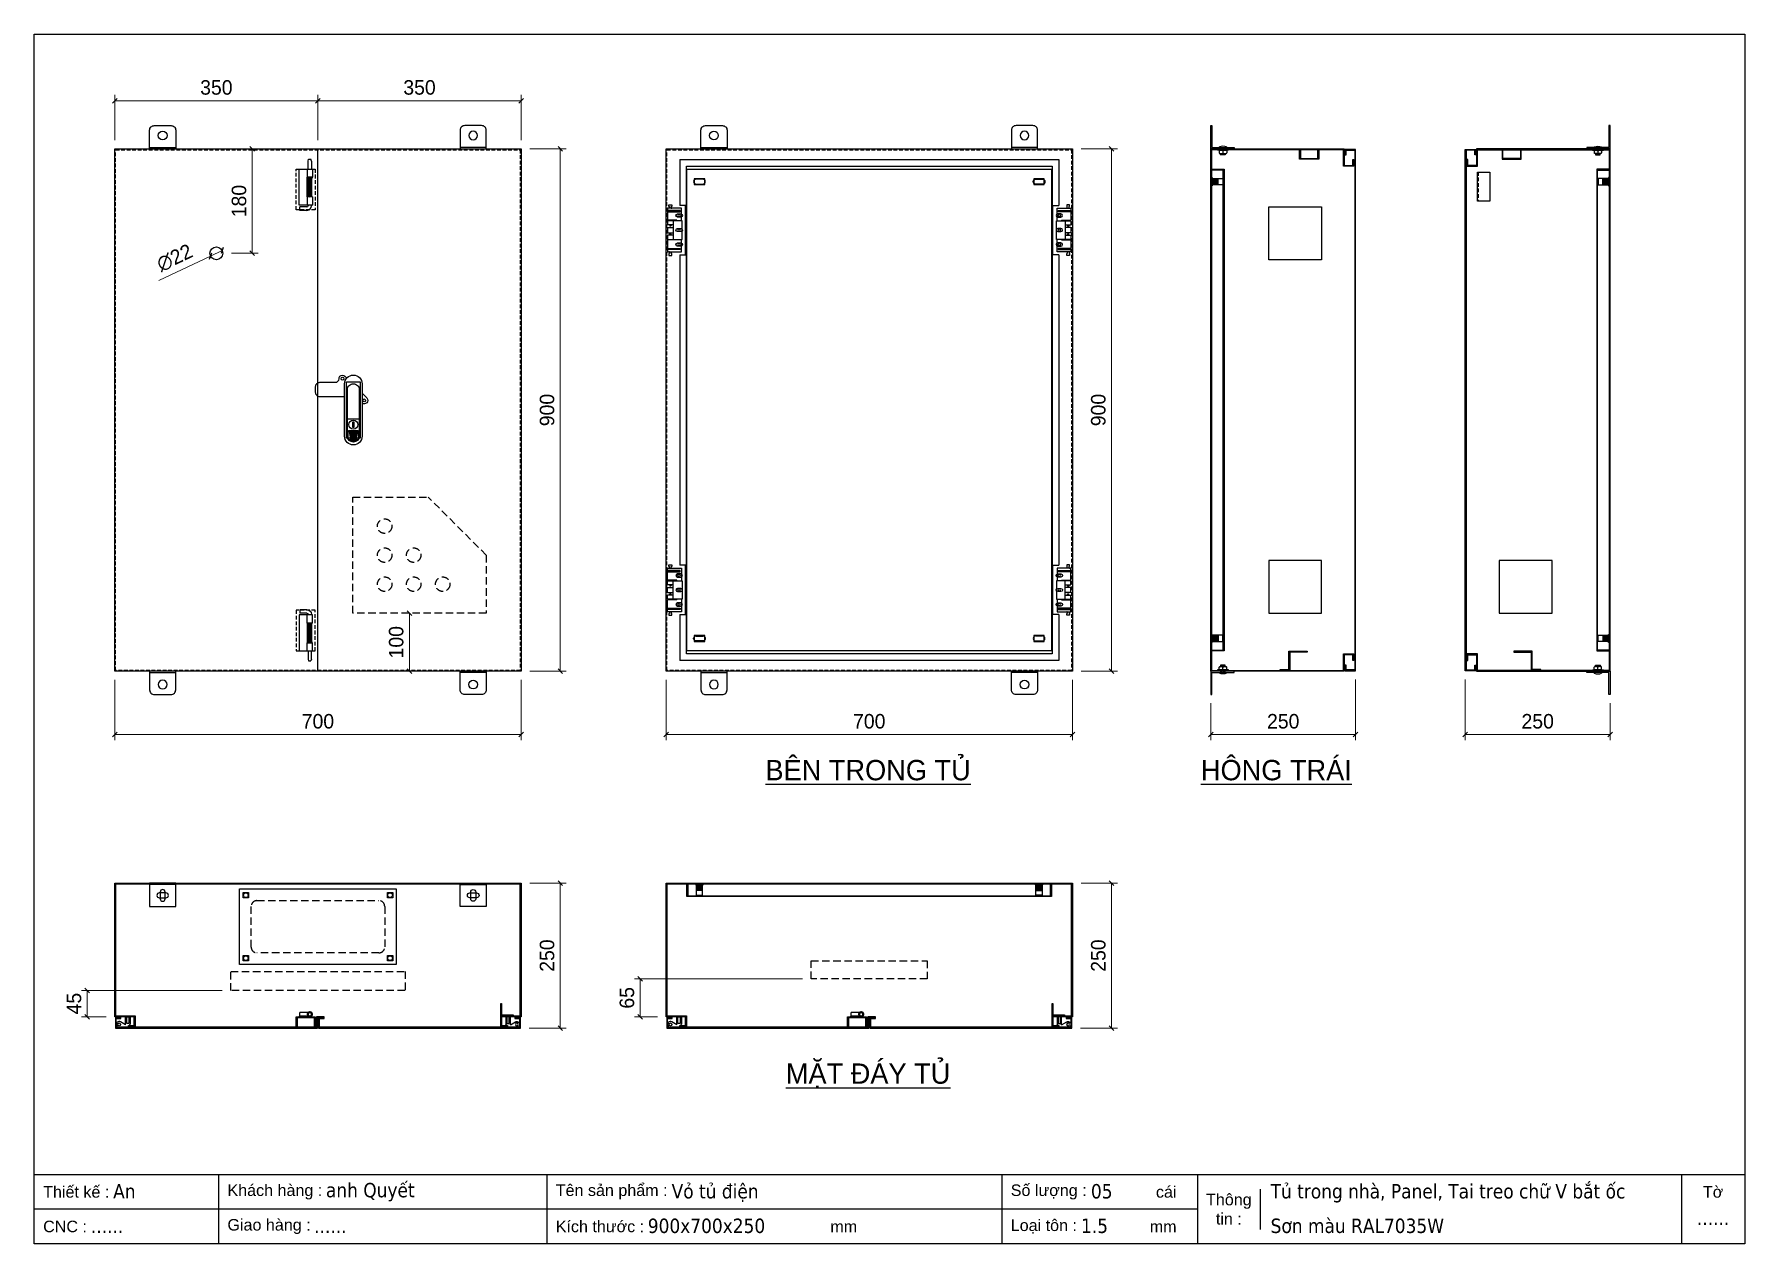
# Model space of a CAD drawing. Header units: millimetres. Extents: x 0 to 2947, y 0 to 2084.
import ezdxf
from ezdxf.enums import TextEntityAlignment as Align

# ---------------------------------------------------------------- set-up
doc = ezdxf.new("R2010")
doc.units = ezdxf.units.MM
doc.linetypes.add('HIDDEN', pattern=[9.525, 6.35, -3.175])
doc.linetypes.add('HIDDENX2', pattern=[19.05, 12.7, -6.35])
for name, color, linetype in [('BMS_TEXT', 7, 'Continuous'), ('DIM', 253, 'Continuous'), ('Khung', 7, 'Continuous')]:
    doc.layers.add(name, color=color, linetype=linetype)
doc.styles.add('Arial', font='arial.ttf')
doc.styles.add('Tahoma (Input Text)', font='tahoma.ttf')
doc.dimstyles.new('Dim-25', dxfattribs={"dimtxt": 25, "dimasz": 8, "dimexe": 10, "dimexo": 15, "dimgap": 10, "dimtad": 1, "dimdec": 0, "dimtxsty": 'Standard', "dimblk": 'OBLIQUE', "dimcen": 10, "dimclrd": 5, "dimclre": 5, "dimclrt": 3, "dimazin": 3, "dimtfac": 1, "dimtdec": 0, "dimtmove": 0, "dimatfit": 3, "dimldrblk": 'OBLIQUE', "dimlwd": 9, "dimlwe": 9})

# ---------------------------------------------------------------- blocks, each defined once
blk = doc.blocks.new('khungtenAsean2')
at = {"color": 7}
for p, q in [((2970, -1980), (0, -1980)), ((320, -1980), (320, -2100)), ((890, -1980), (890, -2100)), ((1680, -1980), (1680, -2100)), ((2020, -1980), (2020, -2100)), ((2860, -1980), (2860, -2100)), ((2128.3, -2005), (2128.3, -2075)), ((2020, -2040), (0, -2040))]:
    blk.add_line(p, q, dxfattribs=at)
blk.add_lwpolyline([(0, 0), (2970, 0), (2970, -2100), (0, -2100)], close=True, dxfattribs=at)
at = {"color": 2, "char_height": 20, "style": 'Arial'}
for s, insert, width, attachment_point in [('  Thiết kế :', (0, -2010), 917.634, 4), ('  Khách hàng :', (320, -2010), 917.634, 4), ('  Tên sản phẩm :', (890, -2010), 917.634, 4), ('  Số lượng :', (1680, -2010), 917.634, 4), ('cái', (1947.6, -2010), 917.634, 4), ('Thông\\Ptin :', (2074.2, -2040), 108.311, 5), ('Tờ', (2915, -2010), 110, 5), ('  CNC :', (0, -2070), 917.634, 4), ('  Giao hàng :', (320, -2070), 917.634, 4), ('  Kích thước :', (890, -2070), 917.634, 4), ('mm', (1382.3, -2070), 917.634, 4), ('  Loại tôn :', (1680, -2070), 917.634, 4), ('mm', (1936.9, -2070), 917.634, 4)]:
    blk.add_mtext(s, dxfattribs=dict(at, insert=insert, width=width, attachment_point=attachment_point))
at = {"color": 1, "style": 'Tahoma (Input Text)', "flags": 8}
for tag, p in [('#01', (137.1, -2021.3)), ('#03', (506.6, -2019.3)), ('#05', (1106.6, -2021.3)), ('#07', (1834.7, -2021.3)), ('#09', (2146.7, -2021.3)), ('#02', (98.5, -2081.3)), ('#04', (486.1, -2081.3)), ('#06', (1065.3, -2081.3)), ('#08', (1817.4, -2081.3)), ('#10', (2146.7, -2081.3))]:
    blk.add_attdef(tag, p, '', height=25, dxfattribs=at)
blk.add_attdef('#11', text='', height=25, dxfattribs=at).set_placement((2915, -2067.3), align=Align.CENTER)
blk = doc.blocks.new('HL011-1-5')
at = {"color": 1}
for p, q in [((24, 70), (2, 70)), ((21.65, 81), (16.65, 81)), ((16.65, 81), (16.65, 78)), ((17.65, 78), (16.65, 78)), ((17.65, 75), (16.65, 75)), ((17.65, 75), (17.65, 78)), ((21.65, 78), (20.65, 78)), ((20.65, 75), (20.65, 78)), ((20.65, 75), (21.65, 75)), ((21.65, 78), (21.65, 81)), ((8, 54.5), (8, 53.5)), ((8, 54.5), (24, 54.5)), ((14.3, 53.5), (14.3, 21.5)), ((14.3, 46.5), (24, 46.5)), ((24, 42), (14.3, 42)), ((24, 33), (14.3, 33)), ((16.65, 54.5), (16.65, 53.5)), ((17.4, 46.5), (18.15, 44)), ((17.4, 28.5), (18.15, 31)), ((18.15, 44), (20.15, 44)), ((18.15, 31), (20.15, 31)), ((20.9, 46.5), (20.15, 44)), ((20.9, 28.5), (20.15, 31)), ((21.65, 53.5), (21.65, 54.5)), ((24, 5), (2, 5)), ((8, 21.5), (8, 20.5)), ((8, 20.5), (24, 20.5)), ((14.3, 28.5), (24, 28.5)), ((16.65, 20.5), (16.65, 21.5)), ((21.65, 21.5), (21.65, 20.5)), ((17.65, 0), (16.65, 0)), ((16.65, -6), (16.65, -3)), ((17.65, -3), (16.65, -3)), ((21.65, -6), (16.65, -6)), ((17.65, 0), (17.65, -3)), ((20.65, 0), (20.65, -3)), ((20.65, 0), (21.65, 0)), ((21.65, -3), (20.65, -3)), ((21.65, -3), (21.65, -6))]:
    blk.add_line(p, q, dxfattribs=at)
for points in [[(0, 53.5), (0, 75), (24, 75), (24, 54.5)], [(24, 28.5), (24, 21.5), (-1, 21.5), (-1, 53.5), (24, 53.5), (24, 46.5)], [(24, 42), (24, 33)], [(24, 20.5), (24, 0), (0, 0), (0, 21.5)]]:
    blk.add_lwpolyline(points, dxfattribs=at)
for points in [[(2, 71), (24, 71), (24, 69), (2, 69)], [(2, 4), (24, 4), (24, 6), (2, 6)]]:
    blk.add_lwpolyline(points, close=True, dxfattribs=at)
for centre in [(4, 62.5), (4, 37.5), (4, 12.5)]:
    blk.add_circle(centre, 2, dxfattribs=at)
blk = doc.blocks.new('A$C72AE6952')
at = {"color": 2}
for p, q in [((0, 8.2), (0, 2.7)), ((5.5, 2.7), (5.5, 8.2))]:
    blk.add_line(p, q, dxfattribs=at)
for centre, start, end in [((2.7, 8.2), 0, 180), ((2.7, 2.7), 180, 0)]:
    blk.add_arc(centre, 2.75, start, end, dxfattribs=at)
blk = doc.blocks.new('AB301-2-1')
at = {"linetype": 'Continuous'}
h = blk.add_hatch(dxfattribs=at)
h.set_pattern_fill('ACAD_ISO09W100', color=1, scale=0.2)
h.set_pattern_definition([(0, (-368.0181, 398.3814), (0, 1), [4.8, -0.6, 1.2, -0.6, 1.2, -0.6])])
h.paths.add_polyline_path([(-4.1, -88.5, 0.118404), (0, -89.5, 0.118404), (4.1, -88.5), (7, -72), (-7, -72)])
at = {"color": 1, "linetype": 'Continuous'}
for p, q in [((-10, -50.5), (10, -50.5)), ((-7, -72), (7, -72)), ((-7, -72), (-4.1, -88.5)), ((7, -72), (4.1, -88.5))]:
    blk.add_line(p, q, dxfattribs=at)
for points in [[(-15, -12.5), (-57.5, -12.5, -0.414214), (-65, -5), (-65, 5, -0.414214), (-57.5, 12.5), (-30.7, 12.5, 0.414214), (-24.7, 18.5), (-24.7, 18.7)], [(-24.7, 18.7, -0.198912), (-23, 23), (-23, 23, -0.414214), (-14.5, 23), (-11.3, 19.8)], [(15, -6.5), (23, -14.5, -0.414214), (23, -23), (23, -23, -0.381561), (15, -23.4, -0.381561)]]:
    blk.add_lwpolyline(points, format="xyb", dxfattribs=at)
for points in [[(0, 25), (0, 25, -0.414214), (15, 10), (15, -80.5, -0.414214), (0, -95.5), (0, -95.5, -0.414214), (-15, -80.5), (-15, 10, -0.414214)], [(0, 10, -0.414214), (10, 0), (10, -80.5, -0.414214), (0, -90.5, -0.414214), (-10, -80.5), (-10, 0, -0.414214)], [(9, -72.5), (9, -80.5, -0.414214), (0, -89.5, -0.414214), (-9, -80.5), (-9, -72.5, -0.414214), (-7, -70.5), (7, -70.5, -0.414214)]]:
    blk.add_lwpolyline(points, format="xyb", close=True, dxfattribs=at)
at = {"color": 2, "linetype": 'Continuous'}
blk.add_lwpolyline([(-12, 13.3), (12, 13.3), (12, -83.7), (-12, -83.7)], close=True, dxfattribs=at)
at = {"color": 1, "linetype": 'Continuous'}
blk.add_lwpolyline([(-1, -55.5), (1, -55.5), (1, -65.5), (-1, -65.5)], close=True, dxfattribs=at)
for centre, radius in [((-18.7, 18.7), 2.5), ((18.7, -18.7), 2.5), ((0, -60.5), 8)]:
    blk.add_circle(centre, radius, dxfattribs=at)
blk = doc.blocks.new('*D1')
at = {"color": 0, "linetype": 'ByBlock', "lineweight": -2}
for p, q in [((1092.6, 881.3), (1084.6, 873.3)), ((1784.6, 873.3), (1792.6, 881.3))]:
    blk.add_line(p, q, dxfattribs=at)
at = {"layer": 'Defpoints', "color": 0, "transparency": 16777216}
for p in [(1088.6, 986.3), (1788.6, 986.3), (1788.6, 877.3)]:
    blk.add_point(p, dxfattribs=at)
at = {"layer": 'DIM', "color": 5, "lineweight": 9, "transparency": 16777216}
for p, q in [((1088.6, 971.3), (1088.6, 867.3)), ((1788.6, 971.3), (1788.6, 867.3)), ((1088.6, 877.3), (1788.6, 877.3))]:
    blk.add_line(p, q, dxfattribs=at)
at = {"layer": 'DIM', "color": 3, "transparency": 16777216, "insert": (1438.6, 900), "char_height": 25, "attachment_point": 5}
blk.add_mtext('700', dxfattribs=at)
blk = doc.blocks.new('_Oblique')
at = {"color": 0, "linetype": 'ByBlock', "lineweight": -2}
blk.add_line((-0.5, -0.5), (0.5, 0.5), dxfattribs=at)
blk = doc.blocks.new('*D2')
at = {"color": 0, "linetype": 'ByBlock', "lineweight": -2}
for p, q in [((1860.1, 1882.3), (1852.1, 1890.3)), ((1852.1, 990.3), (1860.1, 982.3))]:
    blk.add_line(p, q, dxfattribs=at)
at = {"layer": 'Defpoints', "color": 0, "transparency": 16777216}
for p in [(1788.6, 1886.3), (1788.6, 986.3), (1856.1, 986.3)]:
    blk.add_point(p, dxfattribs=at)
at = {"layer": 'DIM', "color": 5, "lineweight": 9, "transparency": 16777216}
for p, q in [((1803.6, 1886.3), (1866.1, 1886.3)), ((1856.1, 1886.3), (1856.1, 986.3)), ((1803.6, 986.3), (1866.1, 986.3))]:
    blk.add_line(p, q, dxfattribs=at)
at = {"layer": 'DIM', "color": 3, "transparency": 16777216, "insert": (1833.3, 1436.3), "char_height": 25, "attachment_point": 5, "rotation": 90}
blk.add_mtext('900', dxfattribs=at)
blk = doc.blocks.new('*D3')
at = {"color": 0, "linetype": 'ByBlock', "lineweight": -2}
for p, q in [((2031, 881.3), (2023, 873.3)), ((2272.5, 873.3), (2280.5, 881.3))]:
    blk.add_line(p, q, dxfattribs=at)
at = {"layer": 'Defpoints', "color": 0, "transparency": 16777216}
for p in [(2276.5, 987.3), (2027, 946.3), (2276.5, 877.3)]:
    blk.add_point(p, dxfattribs=at)
at = {"layer": 'DIM', "color": 5, "lineweight": 9, "transparency": 16777216}
for p, q in [((2276.5, 972.3), (2276.5, 867.3)), ((2027, 931.3), (2027, 867.3)), ((2027, 877.3), (2276.5, 877.3))]:
    blk.add_line(p, q, dxfattribs=at)
at = {"layer": 'DIM', "color": 3, "transparency": 16777216, "insert": (2151.8, 900), "char_height": 25, "attachment_point": 5}
blk.add_mtext('250', dxfattribs=at)
blk = doc.blocks.new('*D4')
at = {"color": 0, "linetype": 'ByBlock', "lineweight": -2}
for p, q in [((2469.4, 881.3), (2461.4, 873.3)), ((2710.9, 873.3), (2718.9, 881.3))]:
    blk.add_line(p, q, dxfattribs=at)
at = {"layer": 'Defpoints', "color": 0, "transparency": 16777216}
for p in [(2465.4, 987.3), (2714.9, 946.3), (2465.4, 877.3)]:
    blk.add_point(p, dxfattribs=at)
at = {"layer": 'DIM', "color": 5, "lineweight": 9, "transparency": 16777216}
for p, q in [((2465.4, 972.3), (2465.4, 867.3)), ((2714.9, 931.3), (2714.9, 867.3)), ((2714.9, 877.3), (2465.4, 877.3))]:
    blk.add_line(p, q, dxfattribs=at)
at = {"layer": 'DIM', "color": 3, "transparency": 16777216, "insert": (2590.2, 900), "char_height": 25, "attachment_point": 5}
blk.add_mtext('250', dxfattribs=at)
blk = doc.blocks.new('A$C260D6B89')
at = {"color": 1}
for p, q in [((4, 18), (1, 13)), ((1, 0), (1, 13)), ((9, 0), (1, 0)), ((20.1, 18), (4, 18)), ((9, 14), (9, 0)), ((9, 14), (17.7, 9))]:
    blk.add_line(p, q, dxfattribs=at)
blk.add_lwpolyline([(2.8, 16), (0, 16), (0, 18), (4, 18)], dxfattribs=at)
at = {"color": 2}
blk.add_lwpolyline([(3, 0), (3, 12), (7, 12), (7, 0)], dxfattribs=at)
at = {"color": 1}
blk.add_circle((20.1, 13.2), 2.5, dxfattribs=at)
blk.add_arc((20.1, 13.2), 4.85, 239.9368, 90, dxfattribs=at)
blk = doc.blocks.new('*D5')
at = {"color": 0, "linetype": 'ByBlock', "lineweight": -2}
for p, q in [((910.4, 617.2), (902.4, 625.2)), ((902.4, 375.7), (910.4, 367.7))]:
    blk.add_line(p, q, dxfattribs=at)
at = {"layer": 'Defpoints', "color": 0, "transparency": 16777216}
for p in [(838.8, 621.2), (837.8, 371.7), (906.4, 371.7)]:
    blk.add_point(p, dxfattribs=at)
at = {"layer": 'DIM', "color": 5, "lineweight": 9, "transparency": 16777216}
for p, q in [((853.8, 621.2), (916.4, 621.2)), ((906.4, 621.2), (906.4, 371.7)), ((852.8, 371.7), (916.4, 371.7))]:
    blk.add_line(p, q, dxfattribs=at)
at = {"layer": 'DIM', "color": 3, "transparency": 16777216, "insert": (883.6, 496.5), "char_height": 25, "attachment_point": 5, "rotation": 90}
blk.add_mtext('250', dxfattribs=at)
blk = doc.blocks.new('HL035-1-2')
at = {"color": 1}
for p, q in [((-4.5, 79), (18.5, 79)), ((-4.5, 65), (-4.5, 79)), ((-4.5, 65), (4.5, 65)), ((1.3, 65), (-4, 64)), ((4, 64), (-4, 62.5)), ((-4, 64), (-3, 64)), ((4, 62.5), (-4, 61)), ((-4, 62.5), (-3, 62.5)), ((4, 61), (-4, 59.5)), ((-4, 61), (-3, 61)), ((4, 59.5), (-4, 58)), ((-4, 59.5), (-3, 59.5)), ((-3, 79), (-3, 80)), ((-3, 79), (-3, 79)), ((3, 79), (3, 80)), ((3, 64), (4, 64)), ((3, 62.5), (4, 62.5)), ((3, 61), (4, 61)), ((3, 59.5), (4, 59.5)), ((4.5, 65), (4.5, 79)), ((4.5, 65), (4.5, 31)), ((5, 88), (17, 88)), ((5, 82), (17, 82)), ((17, 88), (17, 82)), ((18.5, 79), (18.5, 17)), ((-4.5, 17), (-4.5, 31)), ((-4.5, 31), (4.5, 31)), ((4, 58), (-4, 56.5)), ((-4, 58), (-3, 58)), ((4, 56.5), (-4, 55)), ((-4, 56.5), (-3, 56.5)), ((4, 55), (-4, 53.5)), ((-4, 55), (-3, 55)), ((4, 53.5), (-4, 52)), ((-4, 53.5), (-3, 53.5)), ((4, 52), (-4, 50.5)), ((-4, 52), (-3, 52)), ((4, 50.5), (-4, 49)), ((-4, 50.5), (-3, 50.5)), ((4, 49), (-4, 47.5)), ((-4, 49), (-3, 49)), ((4, 47.5), (-4, 46)), ((-4, 47.5), (-3, 47.5)), ((4, 46), (-4, 44.5)), ((-4, 46), (-3, 46)), ((4, 44.5), (-4, 43)), ((-4, 44.5), (-3, 44.5)), ((4, 43), (-4, 41.5)), ((-4, 43), (-3, 43)), ((4, 41.5), (-4, 40)), ((-4, 41.5), (-3, 41.5)), ((4, 40), (-4, 38.5)), ((-4, 40), (-3, 40)), ((4, 38.5), (-4, 37)), ((-4, 38.5), (-3, 38.5)), ((4, 37), (-4, 35.5)), ((-4, 37), (-3, 37)), ((4, 35.5), (-4, 34)), ((-4, 35.5), (-3, 35.5)), ((4, 34), (-4, 32.5)), ((-4, 34), (-3, 34)), ((3, 58), (4, 58)), ((3, 56.5), (4, 56.5)), ((3, 55), (4, 55)), ((3, 53.5), (4, 53.5)), ((3, 52), (4, 52)), ((3, 50.5), (4, 50.5)), ((3, 49), (4, 49)), ((3, 47.5), (4, 47.5)), ((3, 46), (4, 46)), ((3, 44.5), (4, 44.5)), ((3, 43), (4, 43)), ((3, 41.5), (4, 41.5)), ((3, 40), (4, 40)), ((3, 38.5), (4, 38.5)), ((3, 37), (4, 37)), ((3, 35.5), (4, 35.5)), ((3, 34), (4, 34)), ((4.5, 17), (4.5, 31)), ((18.5, 17), (-4.5, 17)), ((-3, 3), (-2, 0)), ((3, 3), (2, 0))]:
    blk.add_line(p, q, dxfattribs=at)
for points in [[(-3, 32.5), (-3, 65)], [(3, 65), (3, 32.5)], [(-3, 3), (-3, 17)], [(2, 0), (-2, 0)], [(3, 17), (3, 3)]]:
    blk.add_lwpolyline(points, dxfattribs=at)
blk.add_lwpolyline([(-4, 32.5), (4, 32.5), (4, 31), (-4, 31)], close=True, dxfattribs=at)
for radius in [8, 2]:
    blk.add_arc((5, 80), radius, 90, 180, dxfattribs=at)
blk = doc.blocks.new('HL035-1-4')
at = {"color": 1}
for p, q in [((0, 4.5), (18.5, 4.5)), ((0, 3), (17, 3)), ((18.5, 3), (0.2, 3)), ((4.4, 1), (2.9, 0.7)), ((17, 3), (17, -3)), ((18.5, 3), (18.5, 4.5)), ((0, -3), (17, -3))]:
    blk.add_line(p, q, dxfattribs=at)
for radius, start, end in [(4.5, 90, 221.8103), (4.5, 221.8103, 13.4301), (3, 90, 270), (3, 87.0927, 90), (3, 270, 13.4301)]:
    blk.add_arc((0, 0), radius, start, end, dxfattribs=at)
blk = doc.blocks.new('*D6')
at = {"color": 0, "linetype": 'ByBlock', "lineweight": -2}
for p, q in [((1860.1, 617.2), (1852.1, 625.2)), ((1852.1, 375.7), (1860.1, 367.7))]:
    blk.add_line(p, q, dxfattribs=at)
at = {"layer": 'Defpoints', "color": 0, "transparency": 16777216}
for p in [(1788.6, 621.2), (1787.6, 371.7), (1856.1, 371.7)]:
    blk.add_point(p, dxfattribs=at)
at = {"layer": 'DIM', "color": 5, "lineweight": 9, "transparency": 16777216}
for p, q in [((1803.6, 621.2), (1866.1, 621.2)), ((1856.1, 621.2), (1856.1, 371.7)), ((1802.6, 371.7), (1866.1, 371.7))]:
    blk.add_line(p, q, dxfattribs=at)
at = {"layer": 'DIM', "color": 3, "transparency": 16777216, "insert": (1833.3, 496.5), "char_height": 25, "attachment_point": 5, "rotation": 90}
blk.add_mtext('250', dxfattribs=at)
blk = doc.blocks.new('A$C6473644D')
at = {"color": 5}
for p, q in [((1.5, 8), (12.5, 8)), ((2.5, 18), (2.5, 8)), ((3.5, 18), (3.5, 8)), ((4.5, 18), (4.5, 8)), ((5.5, 18), (5.5, 8)), ((6.5, 18), (6.5, 8)), ((7.5, 18), (7.5, 8)), ((8.5, 18), (8.5, 8)), ((9.5, 18), (9.5, 8)), ((10.5, 18), (10.5, 8)), ((11.5, 18), (11.5, 8))]:
    blk.add_line(p, q, dxfattribs=at)
for points in [[(0, 19), (14, 19), (14, 18), (0, 18)], [(1.5, 18), (12.5, 18), (12.5, 0), (1.5, 0)]]:
    blk.add_lwpolyline(points, close=True, dxfattribs=at)
blk = doc.blocks.new('ga tai lieu')
at = {"color": 7, "linetype": 'HIDDENX2'}
for p, q in [((0, 0), (0, 200)), ((0, 200), (130, 200)), ((230, 100), (130, 200)), ((230, 100), (230, 0)), ((230, 0), (0, 0))]:
    blk.add_line(p, q, dxfattribs=at)
for centre in [(55, 150), (55, 100), (105, 100), (55, 50), (105, 50), (155, 50)]:
    blk.add_circle(centre, 12.5, dxfattribs=at)
blk = doc.blocks.new('*D7')
at = {"color": 0, "linetype": 'ByBlock', "lineweight": -2}
for p, q in [((142.8, 881.3), (134.8, 873.3)), ((834.8, 873.3), (842.8, 881.3))]:
    blk.add_line(p, q, dxfattribs=at)
at = {"layer": 'Defpoints', "color": 0, "transparency": 16777216}
for p in [(138.8, 986.3), (838.8, 986.3), (838.8, 877.3)]:
    blk.add_point(p, dxfattribs=at)
at = {"layer": 'DIM', "color": 5, "lineweight": 9, "transparency": 16777216}
for p, q in [((138.8, 971.3), (138.8, 867.3)), ((838.8, 971.3), (838.8, 867.3)), ((138.8, 877.3), (838.8, 877.3))]:
    blk.add_line(p, q, dxfattribs=at)
at = {"layer": 'DIM', "color": 3, "transparency": 16777216, "insert": (488.8, 900), "char_height": 25, "attachment_point": 5}
blk.add_mtext('700', dxfattribs=at)
blk = doc.blocks.new('*D8')
at = {"color": 0, "linetype": 'ByBlock', "lineweight": -2}
for p, q in [((910.4, 1882.3), (902.4, 1890.3)), ((902.4, 990.3), (910.4, 982.3))]:
    blk.add_line(p, q, dxfattribs=at)
at = {"layer": 'Defpoints', "color": 0, "transparency": 16777216}
for p in [(838.8, 1886.3), (838.8, 986.3), (906.4, 986.3)]:
    blk.add_point(p, dxfattribs=at)
at = {"layer": 'DIM', "color": 5, "lineweight": 9, "transparency": 16777216}
for p, q in [((853.8, 1886.3), (916.4, 1886.3)), ((906.4, 1886.3), (906.4, 986.3)), ((853.8, 986.3), (916.4, 986.3))]:
    blk.add_line(p, q, dxfattribs=at)
at = {"layer": 'DIM', "color": 3, "transparency": 16777216, "insert": (883.6, 1436.3), "char_height": 25, "attachment_point": 5, "rotation": 90}
blk.add_mtext('900', dxfattribs=at)
blk = doc.blocks.new('*D9')
at = {"color": 0, "linetype": 'ByBlock', "lineweight": -2}
for p, q in [((325.7, 1716.3), (321.9, 1705.7)), ((302, 1696.3), (305.8, 1707))]:
    blk.add_line(p, q, dxfattribs=at)
at = {"layer": 'Defpoints', "color": 0, "transparency": 16777216}
for p in [(323.8, 1711), (303.9, 1701.6)]:
    blk.add_point(p, dxfattribs=at)
at = {"layer": 'DIM', "color": 5, "lineweight": 9, "transparency": 16777216}
for p in [(323.8, 1711), (214.6, 1659.5)]:
    blk.add_line(p, (303.9, 1701.6), dxfattribs=at)
at = {"layer": 'DIM', "color": 3, "transparency": 16777216, "insert": (242, 1698.4), "char_height": 25, "attachment_point": 5, "rotation": 25.2676}
blk.add_mtext('∅22', dxfattribs=at)
blk = doc.blocks.new('*D10')
at = {"color": 0, "linetype": 'ByBlock', "lineweight": -2}
for p, q in [((379.7, 1882.3), (371.7, 1890.3)), ((371.7, 1710.3), (379.7, 1702.3))]:
    blk.add_line(p, q, dxfattribs=at)
at = {"layer": 'Defpoints', "color": 0, "transparency": 16777216}
for p in [(324.8, 1886.3), (375.7, 1886.3), (324.8, 1706.3)]:
    blk.add_point(p, dxfattribs=at)
at = {"layer": 'DIM', "color": 5, "lineweight": 9, "transparency": 16777216}
for p, q in [((339.8, 1886.3), (385.7, 1886.3)), ((375.7, 1706.3), (375.7, 1886.3)), ((339.8, 1706.3), (385.7, 1706.3))]:
    blk.add_line(p, q, dxfattribs=at)
at = {"layer": 'DIM', "color": 3, "transparency": 16777216, "insert": (352.9, 1796.3), "char_height": 25, "attachment_point": 5, "rotation": 90}
blk.add_mtext('180', dxfattribs=at)
blk = doc.blocks.new('*D11')
at = {"color": 0, "linetype": 'ByBlock', "lineweight": -2}
for p, q in [((650.5, 1082.3), (642.5, 1090.3)), ((642.5, 990.3), (650.5, 982.3))]:
    blk.add_line(p, q, dxfattribs=at)
at = {"layer": 'Defpoints', "color": 0, "transparency": 16777216}
for p in [(646.5, 1086.3), (646.5, 986.3), (646.5, 986.3)]:
    blk.add_point(p, dxfattribs=at)
at = {"layer": 'DIM', "color": 5, "lineweight": 9, "transparency": 16777216}
for p, q in [((646.5, 1086.3), (646.5, 986.3)), ((661.5, 1086.3), (656.5, 1086.3)), ((661.5, 986.3), (656.5, 986.3))]:
    blk.add_line(p, q, dxfattribs=at)
at = {"layer": 'DIM', "color": 3, "transparency": 16777216, "insert": (623.7, 1036.3), "char_height": 25, "attachment_point": 5, "rotation": 90}
blk.add_mtext('100', dxfattribs=at)
blk = doc.blocks.new('*D12')
at = {"color": 0, "linetype": 'ByBlock', "lineweight": -2}
for p, q in [((142.8, 1973.1), (134.8, 1965.1)), ((484.8, 1965.1), (492.8, 1973.1))]:
    blk.add_line(p, q, dxfattribs=at)
at = {"layer": 'Defpoints', "color": 0, "transparency": 16777216}
for p in [(488.8, 1969.1), (138.8, 1886.3), (488.8, 1886.3)]:
    blk.add_point(p, dxfattribs=at)
at = {"layer": 'DIM', "color": 5, "lineweight": 9, "transparency": 16777216}
for p, q in [((138.8, 1901.3), (138.8, 1979.1)), ((488.8, 1901.3), (488.8, 1979.1)), ((138.8, 1969.1), (488.8, 1969.1))]:
    blk.add_line(p, q, dxfattribs=at)
at = {"layer": 'DIM', "color": 3, "transparency": 16777216, "insert": (313.8, 1991.9), "char_height": 25, "attachment_point": 5}
blk.add_mtext('350', dxfattribs=at)
blk = doc.blocks.new('*D13')
at = {"color": 0, "linetype": 'ByBlock', "lineweight": -2}
for p, q in [((492.8, 1973.1), (484.8, 1965.1)), ((834.8, 1965.1), (842.8, 1973.1))]:
    blk.add_line(p, q, dxfattribs=at)
at = {"layer": 'Defpoints', "color": 0, "transparency": 16777216}
for p in [(838.8, 1969.1), (488.8, 1886.3), (838.8, 1886.3)]:
    blk.add_point(p, dxfattribs=at)
at = {"layer": 'DIM', "color": 5, "lineweight": 9, "transparency": 16777216}
for p, q in [((488.8, 1901.3), (488.8, 1979.1)), ((838.8, 1901.3), (838.8, 1979.1)), ((488.8, 1969.1), (838.8, 1969.1))]:
    blk.add_line(p, q, dxfattribs=at)
at = {"layer": 'DIM', "color": 3, "transparency": 16777216, "insert": (663.8, 1991.9), "char_height": 25, "attachment_point": 5}
blk.add_mtext('350', dxfattribs=at)
blk = doc.blocks.new('A$C69525F90')
at = {"color": 2}
for p, q in [((14.7, 8.6), (3.2, 8.6)), ((3.2, 0.1), (14.7, 0.1))]:
    blk.add_line(p, q, dxfattribs=at)
for centre, start, end in [((3.2, 4.3), 90, 270), ((14.7, 4.3), 270, 90)]:
    blk.add_arc(centre, 4.25, start, end, dxfattribs=at)
blk = doc.blocks.new('A$C1AC1480A')
at = {"layer": 'Khung', "color": 8}
blk.add_lwpolyline([(0, 830), (628, 830), (628, 0), (0, 0)], close=True, dxfattribs=at)
at = {"color": 7}
blk.add_blockref('A$C69525F90', (12.5, 804.2), dxfattribs=at)
at = {"color": 7, "xscale": -1}
blk.add_blockref('A$C69525F90', (615.5, 804.2), dxfattribs=at)
at = {"color": 7, "xscale": -1, "rotation": 180}
blk.add_blockref('A$C69525F90', (12.5, 25.8), dxfattribs=at)
at = {"color": 7, "rotation": 180}
blk.add_blockref('A$C69525F90', (615.5, 25.8), dxfattribs=at)
blk = doc.blocks.new('A$C203E2ED1')
at = {"color": 8}
blk.add_line((0, 2), (45, 2), dxfattribs=at)
blk.add_lwpolyline([(8, 40), (37, 40, -0.414214), (45, 32), (45, 0), (0, 0), (0, 32, -0.414214)], format="xyb", close=True, dxfattribs=at)
at = {"color": 2}
blk.add_circle((22.5, 23), 7.5, dxfattribs=at)
blk = doc.blocks.new('ecu8van')
at = {"color": 5}
for p, q in [((-6.5, 4.8), (-5.5, 5.5)), ((-6.5, 4.8), (-6.5, 0.8)), ((-6.5, 0.8), (-5.5, 0)), ((-5.5, 5.5), (5.5, 5.5)), ((-5.5, 0), (5.5, 0)), ((0, 4.8), (0, 0.8)), ((6.5, 4.8), (5.5, 5.5)), ((6.5, 0.8), (5.5, 0)), ((6.5, 4.8), (6.5, 0.8))]:
    blk.add_line(p, q, dxfattribs=at)
for centre, start, end in [((-3.2, -1.9), 64.0108, 115.9892), ((-3.2, 7.4), 244.0108, 295.9892), ((3.2, -1.9), 64.0108, 115.9892), ((3.2, 7.4), 244.0108, 295.9892)]:
    blk.add_arc(centre, 7.42, start, end, dxfattribs=at)
blk = doc.blocks.new('A$C25855F30')
at = {"color": 5}
for p, q in [((3.3, 12.5), (15.8, 12.5)), ((5.5, 12.5), (13.5, 12.5)), ((7, 10), (5.5, 12.5)), ((5.5, 9.2), (13.5, 10.1)), ((5.5, 2.2), (8.2, 2.5)), ((5.5, 1.2), (13.5, 2.1)), ((5.5, 0.2), (13.5, 1.1)), ((12, 10), (13.5, 12.5)), ((12.7, 9), (13.5, 9.1))]:
    blk.add_line(p, q, dxfattribs=at)
blk.add_lwpolyline([(19, 9), (19, 8), (0, 8), (0, 9)], close=True, dxfattribs=at)
for points in [[(3.3, 12.5), (3.3, 14)], [(5.5, 9), (5.5, 12.5), (13.5, 12.5), (13.5, 9)], [(13.5, 2.5), (13.5, 0), (5.5, 0), (5.5, 2.5)], [(15.8, 14), (15.8, 12.5)], [(13.5, 0), (5.5, 0)]]:
    blk.add_lwpolyline(points, dxfattribs=at)
for centre, radius, start, end in [((9.5, -5), 20, 71.8194, 108.1806), ((9.5, 8.7), 2.83, 28.0725, 151.9275)]:
    blk.add_arc(centre, radius, start, end, dxfattribs=at)
at = {"color": 0}
blk.add_blockref('ecu8van', (9.5, 2.5), dxfattribs=at)
blk = doc.blocks.new('*D14')
at = {"color": 0, "linetype": 'ByBlock', "lineweight": -2}
for p, q in [((95.4, 432.2), (87.4, 440.2)), ((87.4, 395.2), (95.4, 387.2))]:
    blk.add_line(p, q, dxfattribs=at)
at = {"layer": 'Defpoints', "color": 0, "transparency": 16777216}
for p in [(338.8, 436.2), (91.4, 391.2), (138.8, 391.2)]:
    blk.add_point(p, dxfattribs=at)
at = {"layer": 'DIM', "color": 5, "lineweight": 9, "transparency": 16777216}
for p, q in [((323.8, 436.2), (81.4, 436.2)), ((91.4, 436.2), (91.4, 391.2)), ((123.8, 391.2), (81.4, 391.2))]:
    blk.add_line(p, q, dxfattribs=at)
at = {"layer": 'DIM', "color": 3, "transparency": 16777216, "insert": (68.6, 413.7), "char_height": 25, "attachment_point": 5, "rotation": 90}
blk.add_mtext('45', dxfattribs=at)
blk = doc.blocks.new('*D15')
at = {"color": 0, "linetype": 'ByBlock', "lineweight": -2}
for p, q in [((1048, 452.2), (1040, 460.2)), ((1040, 395.2), (1048, 387.2))]:
    blk.add_line(p, q, dxfattribs=at)
at = {"layer": 'Defpoints', "color": 0, "transparency": 16777216}
for p in [(1338.6, 456.2), (1044, 391.2), (1088.6, 391.2)]:
    blk.add_point(p, dxfattribs=at)
at = {"layer": 'DIM', "color": 5, "lineweight": 9, "transparency": 16777216}
for p, q in [((1323.6, 456.2), (1034, 456.2)), ((1044, 456.2), (1044, 391.2)), ((1073.6, 391.2), (1034, 391.2))]:
    blk.add_line(p, q, dxfattribs=at)
at = {"layer": 'DIM', "color": 3, "transparency": 16777216, "insert": (1021.2, 423.7), "char_height": 25, "attachment_point": 5, "rotation": 90}
blk.add_mtext('65', dxfattribs=at)

msp = doc.modelspace()

# ---------------------------------------------------------------- linework, layer by layer
msp.add_line((488.8, 986.3), (488.8, 1886.3))
at = {"color": 8, "linetype": 'HIDDEN'}
msp.add_line((2487.9, 1846.3), (2487.9, 1796.3), dxfattribs=at)
at = {"color": 8}
for p, q in [((243.8, 619.2), (198.8, 619.2)), ((733.8, 619.2), (778.8, 619.2))]:
    msp.add_line(p, q, dxfattribs=at)
for points in [[(2027, 1886.3), (2027, 1926.3), (2029, 1926.3), (2029, 1888.3), (2067, 1888.3), (2067, 1886.3)], [(2714.9, 1886.3), (2714.9, 1926.3), (2712.9, 1926.3), (2712.9, 1888.3), (2674.9, 1888.3), (2674.9, 1886.3)], [(2028.5, 1849.8), (2028.5, 1851.3), (2050, 1851.3), (2050, 1021.3), (2028.5, 1021.3), (2028.5, 1022.8), (2048.5, 1022.8), (2048.5, 1849.8)], [(2486.4, 1846.3), (2507.9, 1846.3), (2507.9, 1796.3), (2486.4, 1796.3)], [(2713.4, 1849.8), (2713.4, 1851.3), (2691.9, 1851.3), (2691.9, 1021.3), (2713.4, 1021.3), (2713.4, 1022.8), (2693.4, 1022.8), (2693.4, 1849.8)], [(2027, 986.3), (2027, 946.3), (2029, 946.3), (2029, 984.3), (2067, 984.3), (2067, 986.3)], [(2714.9, 986.3), (2714.9, 946.3), (2712.9, 946.3), (2712.9, 984.3), (2674.9, 984.3), (2674.9, 986.3)], [(243.8, 621.2), (198.8, 621.2), (198.8, 581.2), (243.8, 581.2)], [(733.8, 621.2), (778.8, 621.2), (778.8, 581.2), (733.8, 581.2)], [(1751.1, 619.7), (1752.6, 619.7), (1752.6, 598.2), (1124.6, 598.2), (1124.6, 619.7), (1126.1, 619.7), (1126.1, 599.7), (1751.1, 599.7)], [(825.3, 392.7), (803.8, 392.7), (803.8, 414.2), (805.3, 414.2), (805.3, 394.2), (825.3, 394.2)], [(1775.1, 392.7), (1753.6, 392.7), (1753.6, 414.2), (1755.1, 414.2), (1755.1, 394.2), (1775.1, 394.2)]]:
    msp.add_lwpolyline(points, close=True, dxfattribs=at)
at = {"color": 7}
for points in [[(2028.5, 987.8), (2255.5, 987.8), (2255.5, 1016.3), (2273.5, 1016.3), (2273.5, 1004.8), (2272, 1004.8), (2272, 1014.8), (2257, 1014.8), (2257, 986.3), (2027, 986.3), (2027, 1886.3), (2257, 1886.3), (2257, 1857.8), (2272, 1857.8), (2272, 1867.8), (2273.5, 1867.8), (2273.5, 1856.3), (2255.5, 1856.3), (2255.5, 1884.8), (2028.5, 1884.8)], [(2713.4, 987.8), (2486.4, 987.8), (2486.4, 1016.3), (2468.4, 1016.3), (2468.4, 1004.8), (2469.9, 1004.8), (2469.9, 1014.8), (2484.9, 1014.8), (2484.9, 986.3), (2714.9, 986.3), (2714.9, 1886.3), (2484.9, 1886.3), (2484.9, 1857.8), (2469.9, 1857.8), (2469.9, 1867.8), (2468.4, 1867.8), (2468.4, 1856.3), (2486.4, 1856.3), (2486.4, 1884.8), (2713.4, 1884.8)], [(2181.5, 1884.8), (2181.5, 1869.8), (2211.5, 1869.8), (2211.5, 1884.8), (2213, 1884.8), (2213, 1868.3), (2180, 1868.3), (2180, 1884.8)], [(2258.5, 996.8), (2258.5, 987.3), (2276.5, 987.3), (2276.5, 1885.3), (2258.5, 1885.3), (2258.5, 1875.8), (2260, 1875.8), (2260, 1883.8), (2275, 1883.8), (2275, 988.8), (2260, 988.8), (2260, 996.8)], [(2483.4, 996.8), (2483.4, 987.3), (2465.4, 987.3), (2465.4, 1885.3), (2483.4, 1885.3), (2483.4, 1875.8), (2481.9, 1875.8), (2481.9, 1883.8), (2466.9, 1883.8), (2466.9, 988.8), (2481.9, 988.8), (2481.9, 996.8)], [(2560.4, 1884.8), (2560.4, 1869.8), (2530.4, 1869.8), (2530.4, 1884.8), (2528.9, 1884.8), (2528.9, 1868.3), (2561.9, 1868.3), (2561.9, 1884.8)], [(2193, 1019.3), (2163, 1019.3), (2163, 987.8), (2146.5, 987.8), (2146.5, 989.3), (2161.5, 989.3), (2161.5, 1020.8), (2193, 1020.8)], [(2548.9, 1019.3), (2578.9, 1019.3), (2578.9, 987.8), (2595.4, 987.8), (2595.4, 989.3), (2580.4, 989.3), (2580.4, 1020.8), (2548.9, 1020.8)], [(140.3, 619.7), (140.3, 392.7), (173.8, 392.7), (173.8, 374.7), (162.3, 374.7), (162.3, 376.2), (172.3, 376.2), (172.3, 391.2), (138.8, 391.2), (138.8, 621.2), (838.8, 621.2), (838.8, 391.2), (805.3, 391.2), (805.3, 376.2), (815.3, 376.2), (815.3, 374.7), (803.8, 374.7), (803.8, 392.7), (837.3, 392.7), (837.3, 619.7)], [(1090.1, 619.7), (1090.1, 392.7), (1123.6, 392.7), (1123.6, 374.7), (1112.1, 374.7), (1112.1, 376.2), (1122.1, 376.2), (1122.1, 391.2), (1088.6, 391.2), (1088.6, 621.2), (1788.6, 621.2), (1788.6, 391.2), (1755.1, 391.2), (1755.1, 376.2), (1765.1, 376.2), (1765.1, 374.7), (1753.6, 374.7), (1753.6, 392.7), (1787.1, 392.7), (1787.1, 619.7)], [(353.8, 611.2), (623.8, 611.2), (623.8, 481.2), (353.8, 481.2)], [(499.8, 391.2), (486.3, 391.2), (486.3, 373.2), (141.3, 373.2), (141.3, 388.2), (149.3, 388.2), (149.3, 389.7), (139.8, 389.7), (139.8, 371.7), (487.8, 371.7), (487.8, 389.7), (499.8, 389.7)], [(499.3, 389.7), (489.8, 389.7), (489.8, 371.7), (837.8, 371.7), (837.8, 389.7), (828.3, 389.7), (828.3, 388.2), (836.3, 388.2), (836.3, 373.2), (491.3, 373.2), (491.3, 388.2), (499.3, 388.2)], [(1449.6, 391.2), (1436.1, 391.2), (1436.1, 373.2), (1091.1, 373.2), (1091.1, 388.2), (1099.1, 388.2), (1099.1, 389.7), (1089.6, 389.7), (1089.6, 371.7), (1437.6, 371.7), (1437.6, 389.7), (1449.6, 389.7)], [(1449.1, 389.7), (1439.6, 389.7), (1439.6, 371.7), (1787.6, 371.7), (1787.6, 389.7), (1778.1, 389.7), (1778.1, 388.2), (1786.1, 388.2), (1786.1, 373.2), (1441.1, 373.2), (1441.1, 388.2), (1449.1, 388.2)]]:
    msp.add_lwpolyline(points, close=True, dxfattribs=at)
at = {"color": 7, "linetype": 'HIDDEN'}
for points in [[(140.3, 1884.8), (837.3, 1884.8), (837.3, 987.8), (140.3, 987.8)], [(1090.1, 1884.8), (1787.1, 1884.8), (1787.1, 987.8), (1090.1, 987.8)], [(484.3, 1781.3), (451.3, 1781.3), (451.3, 1851.3), (484.3, 1851.3)], [(484.3, 1091.3), (451.3, 1091.3), (451.3, 1021.3), (484.3, 1021.3)]]:
    msp.add_lwpolyline(points, close=True, dxfattribs=at)
at = {"color": 2}
for points in [[(1137.1, 1834.8), (1137.1, 1824.8), (1155.1, 1824.8), (1155.1, 1834.8)], [(1722.1, 1834.8), (1722.1, 1824.8), (1740.1, 1824.8), (1740.1, 1834.8)], [(2127, 1786.3), (2218, 1786.3), (2218, 1695.3), (2127, 1695.3)], [(2127, 1086.3), (2218, 1086.3), (2218, 1177.3), (2127, 1177.3)], [(2523.9, 1086.3), (2614.9, 1086.3), (2614.9, 1177.3), (2523.9, 1177.3)], [(1137.1, 1047.8), (1137.1, 1037.8), (1155.1, 1037.8), (1155.1, 1047.8)], [(1722.1, 1047.8), (1722.1, 1037.8), (1740.1, 1037.8), (1740.1, 1047.8)], [(369.1, 596), (360.1, 596), (360.1, 605), (369.1, 605)], [(617.6, 596), (608.6, 596), (608.6, 605), (617.6, 605)], [(369.1, 487.5), (360.1, 487.5), (360.1, 496.5), (369.1, 496.5)], [(617.6, 487.5), (608.6, 487.5), (608.6, 496.5), (617.6, 496.5)]]:
    msp.add_lwpolyline(points, close=True, dxfattribs=at)
for points in [[(1112.1, 1703.8), (1122.1, 1703.8), (1122.1, 1788.8), (1112.1, 1788.8)], [(1765.1, 1703.8), (1755.1, 1703.8), (1755.1, 1788.8), (1765.1, 1788.8)], [(1112.1, 1083.8), (1122.1, 1083.8), (1122.1, 1168.8), (1112.1, 1168.8)], [(1765.1, 1083.8), (1755.1, 1083.8), (1755.1, 1168.8), (1765.1, 1168.8)]]:
    msp.add_lwpolyline(points)
at = {"color": 2, "linetype": 'HIDDENX2'}
msp.add_lwpolyline([(383.8, 591.2), (593.8, 591.2, -0.414214), (603.8, 581.2), (603.8, 511.2, -0.414214), (593.8, 501.2), (383.8, 501.2, -0.414214), (373.8, 511.2), (373.8, 581.2, -0.414214)], format="xyb", close=True, dxfattribs=at)
at = {"linetype": 'HIDDENX2'}
for points in [[(1338.6, 487.7), (1538.6, 487.7), (1538.6, 456.2), (1338.6, 456.2)], [(338.8, 469.2), (638.8, 469.2), (638.8, 436.2), (338.8, 436.2)]]:
    msp.add_lwpolyline(points, close=True, dxfattribs=at)
for points in [[(482.8, 373.2), (482.8, 389.2), (452.8, 389.2), (452.8, 373.2), (451.3, 373.2), (451.3, 390.7), (484.3, 390.7), (484.3, 373.2)], [(1432.6, 373.2), (1432.6, 389.2), (1402.6, 389.2), (1402.6, 373.2), (1401.1, 373.2), (1401.1, 390.7), (1434.1, 390.7), (1434.1, 373.2)]]:
    msp.add_lwpolyline(points, close=True)
at = {"color": 2}
msp.add_circle((313.8, 1706.3), 11, dxfattribs=at)
at = {"color": 7}
for centre in [(364.6, 600.5), (613.1, 600.5), (364.6, 492), (613.1, 492)]:
    msp.add_circle(centre, 4, dxfattribs=at)
for centre in [(474.8, 395.2), (1424.6, 395.2)]:
    msp.add_circle(centre, 3)
at = {"layer": 'BMS_TEXT'}
for p, q in [((1112.1, 1867.8), (1765.1, 1867.8)), ((1112.1, 1867.8), (1112.1, 1788.8)), ((1765.1, 1867.8), (1765.1, 1788.8)), ((1112.1, 1083.8), (1112.1, 1004.8)), ((1765.1, 1083.8), (1765.1, 1004.8)), ((1765.1, 1004.8), (1112.1, 1004.8))]:
    msp.add_line(p, q, dxfattribs=at)
for points in [[(138.8, 1886.3), (838.8, 1886.3), (838.8, 986.3), (138.8, 986.3)], [(1088.6, 1886.3), (1788.6, 1886.3), (1788.6, 986.3), (1088.6, 986.3)], [(1123.6, 1856.3), (1753.6, 1856.3), (1753.6, 1016.3), (1123.6, 1016.3)]]:
    msp.add_lwpolyline(points, close=True, dxfattribs=at)
for points in [[(1112.1, 1703.8), (1112.1, 1168.8)], [(1765.1, 1703.8), (1765.1, 1168.8)]]:
    msp.add_lwpolyline(points, dxfattribs=at)

# ---------------------------------------------------------------- block references
at = {"color": 7}
ref = msp.add_blockref('khungtenAsean2', (0, 2083.7), dxfattribs=dict(at, xscale=0.9922499999956926, yscale=0.9922499999956926, zscale=0.9922499999956926))
ref.add_attrib('#11', '......', dxfattribs={"color": 1, "height": 24.81, "style": 'Tahoma (Input Text)'}).set_placement((2892.4, 32.4), align=Align.CENTER)
ref.add_attrib('#09', 'Tủ trong nhà, Panel, Tai treo chữ V bắt ốc', (2130.1, 78.1), dxfattribs={"color": 1, "height": 24.806, "style": 'Tahoma (Input Text)'})
ref.add_attrib('#10', 'Sơn màu RAL7035W', (2130.1, 18.6), dxfattribs={"color": 1, "height": 24.806, "style": 'Tahoma (Input Text)'})
ref.add_attrib('#08', '1.5', (1803.4, 18.6), dxfattribs={"color": 1, "height": 24.81, "style": 'Tahoma (Input Text)'})
ref.add_attrib('#07', '05', (1820.5, 78.1), dxfattribs={"color": 1, "height": 24.81, "style": 'Tahoma (Input Text)'})
ref.add_attrib('#06', '900x700x250', (1057.1, 18.6), dxfattribs={"color": 1, "height": 24.806, "style": 'Tahoma (Input Text)'})
ref.add_attrib('#05', 'Vỏ tủ điện', (1098.1, 78.1), dxfattribs={"color": 1, "height": 24.81, "style": 'Tahoma (Input Text)'})
ref.add_attrib('#04', '......', (482.3, 18.6), dxfattribs={"color": 1, "height": 24.81, "style": 'Tahoma (Input Text)'})
ref.add_attrib('#03', 'anh Quyết', (502.6, 80.1), dxfattribs={"color": 1, "height": 24.81, "style": 'Tahoma (Input Text)'})
ref.add_attrib('#02', '......', (97.7, 18.6), dxfattribs={"color": 1, "height": 24.81, "style": 'Tahoma (Input Text)'})
ref.add_attrib('#01', 'An', (136, 78.1), dxfattribs={"color": 1, "height": 24.81, "style": 'Tahoma (Input Text)'})
for name, p in [('A$C203E2ED1', (198.8, 1886.3)), ('A$C203E2ED1', (1148.6, 1886.3)), ('A$C25855F30', (2038.5, 1875.8)), ('A$C1AC1480A', (1124.6, 1021.3)), ('A$C6473644D', (1724.1, 600.7))]:
    msp.add_blockref(name, p)
at = {"xscale": -1}
for name, p in [('A$C203E2ED1', (778.8, 1886.3)), ('A$C203E2ED1', (1728.6, 1886.3)), ('A$C25855F30', (2703.4, 1875.8)), ('A$C6473644D', (1153.1, 600.7))]:
    msp.add_blockref(name, p, dxfattribs=at)
at = {"color": 7}
for name, p, rotation in [('HL035-1-2', (474.8, 1868.3), 180), ('HL011-1-5', (1115.1, 1163.8), 180), ('A$C69525F90', (225.6, 591.2), 90), ('HL035-1-4', (474.8, 395.2), 180), ('HL035-1-4', (1424.6, 395.2), 180)]:
    msp.add_blockref(name, p, dxfattribs=dict(at, rotation=rotation))
for name, p, rotation in [('A$C6473644D', (2047.5, 1822.8), 90), ('A$C6473644D', (2694.4, 1049.8), 270), ('A$C203E2ED1', (778.8, 986.3), 180), ('A$C203E2ED1', (1728.6, 986.3), 180), ('A$C25855F30', (2703.4, 996.8), 180)]:
    msp.add_blockref(name, p, dxfattribs=dict(rotation=rotation))
at = {"xscale": -1}
for name, p, rotation in [('A$C6473644D', (2694.4, 1822.8), 270), ('A$C6473644D', (2047.5, 1049.8), 90), ('A$C203E2ED1', (198.8, 986.3), 180), ('A$C203E2ED1', (1148.6, 986.3), 180), ('A$C25855F30', (2038.5, 996.8), 180)]:
    msp.add_blockref(name, p, dxfattribs=dict(at, rotation=rotation))
at = {"color": 7, "xscale": -1}
for name, p in [('HL011-1-5', (1115.1, 1708.8)), ('HL035-1-2', (474.8, 1004.3)), ('A$C69525F90', (765.3, 595.9))]:
    msp.add_blockref(name, p, dxfattribs=at)
at = {"color": 7}
for name, p in [('HL011-1-5', (1762.1, 1708.8)), ('AB301-2-1', (549.8, 1471.6)), ('ga tai lieu', (548.8, 1086.3)), ('A$C69525F90', (212.3, 595.9))]:
    msp.add_blockref(name, p, dxfattribs=at)
at = {"color": 7, "xscale": -1}
for name, p, rotation in [('HL011-1-5', (1762.1, 1163.8), 180), ('A$C69525F90', (752, 591.2), 270)]:
    msp.add_blockref(name, p, dxfattribs=dict(at, rotation=rotation))
at = {"color": 2, "rotation": 180}
for p in [(166.3, 391.2), (1116.1, 391.2)]:
    msp.add_blockref('A$C260D6B89', p, dxfattribs=at)
at = {"color": 2, "xscale": -1, "rotation": 180}
for p in [(811.3, 391.2), (1761.1, 391.2)]:
    msp.add_blockref('A$C260D6B89', p, dxfattribs=at)
at = {"layer": 'BMS_TEXT', "xscale": -1}
for p, rotation in [((1116.6, 1774.1), 90), ((1116.6, 1749.1), 90), ((1116.6, 1724.1), 90), ((1760.6, 1148.6), 270), ((1760.6, 1123.6), 270), ((1760.6, 1098.6), 270)]:
    msp.add_blockref('A$C72AE6952', p, dxfattribs=dict(at, rotation=rotation))
at = {"layer": 'BMS_TEXT'}
for p, rotation in [((1760.6, 1774.1), 270), ((1760.6, 1749.1), 270), ((1760.6, 1724.1), 270), ((1116.6, 1148.6), 90), ((1116.6, 1123.6), 90), ((1116.6, 1098.6), 90)]:
    msp.add_blockref('A$C72AE6952', p, dxfattribs=dict(at, rotation=rotation))

# ---------------------------------------------------------------- texts
at = {"color": 7, "char_height": 35, "width": 1000, "attachment_point": 2}
for s, insert in [('{\\LBÊN TRONG TỦ}', (1436.6, 833.5)), ('{\\LHÔNG TRÁI}', (2140, 833.5)), ('{\\LMẶT ĐÁY TỦ}', (1436.6, 310.7))]:
    msp.add_mtext(s, dxfattribs=dict(at, insert=insert))

# ---------------------------------------------------------------- dimensions: what is measured, and where the dimension line sits
at = {"layer": 'DIM'}
for base, p1, p2, picture, middle in [((488.8, 1969.1), (138.8, 1886.3), (488.8, 1886.3), '*D12', (313.8, 1991.9)), ((838.8, 1969.1), (488.8, 1886.3), (838.8, 1886.3), '*D13', (663.8, 1991.9)), ((838.8, 877.3), (138.8, 986.3), (838.8, 986.3), '*D7', (488.8, 900)), ((1788.6, 877.3), (1088.6, 986.3), (1788.6, 986.3), '*D1', (1438.6, 900)), ((2276.5138952, 877.2832491), (2027.0138952, 946.3284785), (2276.5138952, 987.3284785), '*D3', (2151.7638952, 900.0475738)), ((2465.4394904, 877.2832491), (2714.9394904, 946.3284785), (2465.4394904, 987.3284785), '*D4', (2590.1894904, 900.0475738))]:
    dim = msp.add_linear_dim(base=base, p1=p1, p2=p2, dimstyle='Dim-25', dxfattribs=at)
    dim.commit()
    dim.dimension.update_dxf_attribs({"geometry": picture, "text_midpoint": middle})
for base, p1, p2, picture, middle in [((375.7, 1886.3), (324.8, 1706.3), (324.8, 1886.3), '*D10', (352.9, 1796.3)), ((906.4, 986.3), (838.8, 1886.3), (838.8, 986.3), '*D8', (883.6, 1436.3)), ((1856.1, 986.3), (1788.6, 1886.3), (1788.6, 986.3), '*D2', (1833.3, 1436.3)), ((646.5, 986.3), (646.5, 1086.3), (646.5, 986.3), '*D11', (623.7, 1036.3)), ((906.365846, 371.7090338), (838.8334956, 621.2090338), (837.8334956, 371.7090338), '*D5', (883.6015213, 496.4590338)), ((1856.1000791, 371.7090338), (1788.5677287, 621.2090338), (1787.5677287, 371.7090338), '*D6', (1833.3357544, 496.4590338)), ((1044, 391.2), (1338.6, 456.2), (1088.6, 391.2), '*D15', (1021.2, 423.7))]:
    dim = msp.add_linear_dim(base=base, p1=p1, p2=p2, angle=90, dimstyle='Dim-25', dxfattribs=at)
    dim.commit()
    dim.dimension.update_dxf_attribs({"geometry": picture, "text_midpoint": middle})
dim = msp.add_diameter_dim_2p(p1=(323.8, 1711), p2=(303.9, 1701.6), dimstyle='Dim-25', dxfattribs=at)
dim.commit()
dim.dimension.update_dxf_attribs({"geometry": '*D9', "text_midpoint": (242, 1698.4)})
dim = msp.add_linear_dim(base=(91.4, 391.2), p1=(338.8, 436.2), p2=(138.8, 391.2), angle=90, dimstyle='Dim-25', dxfattribs=at)
dim.commit()
dim.dimension.update_dxf_attribs({"geometry": '*D14', "text_midpoint": (91.4, 413.7), "dimtype": 160})

doc.saveas('drawing.dxf')
